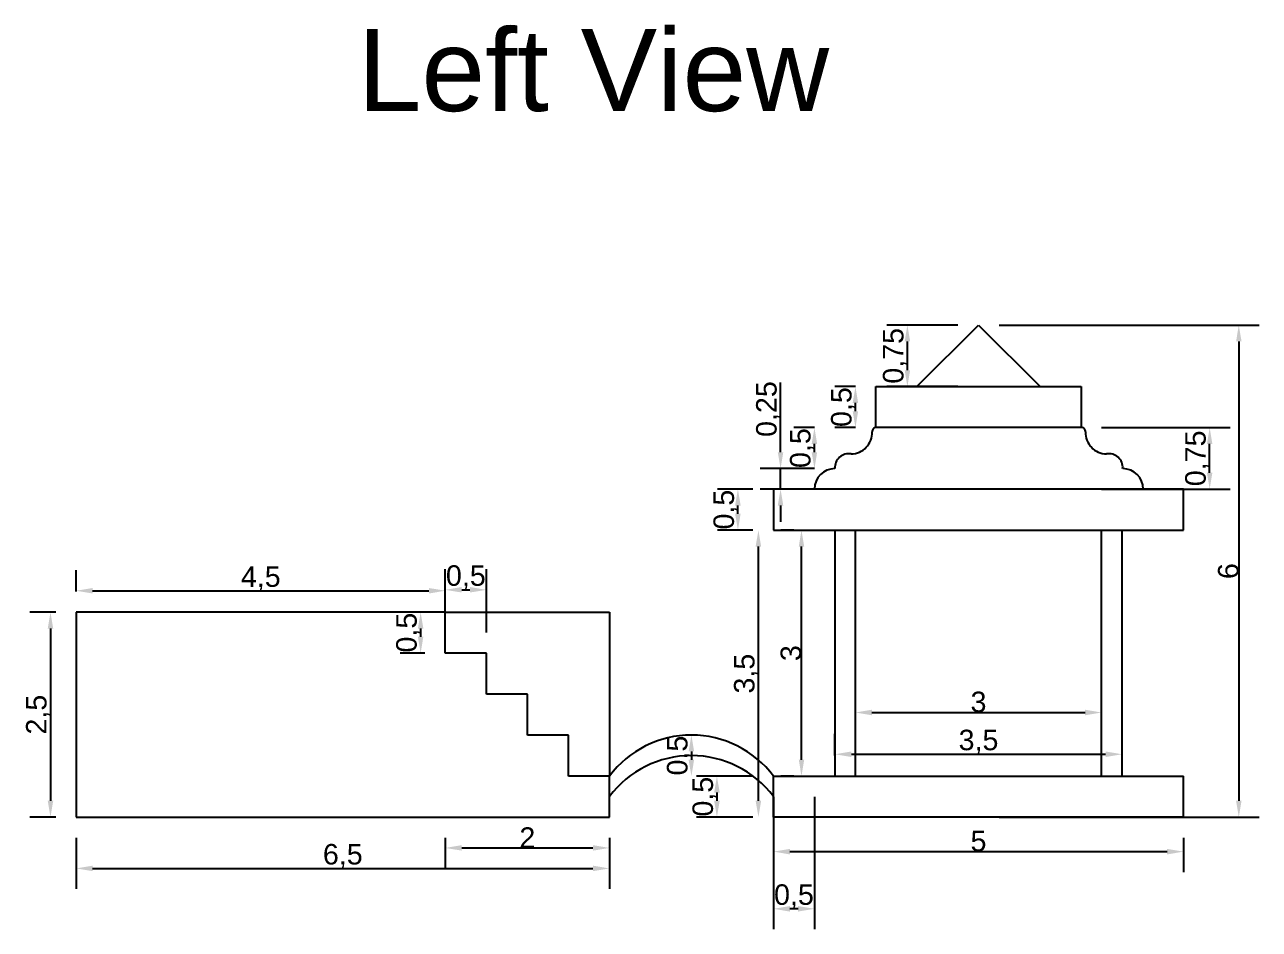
# Model space of a CAD drawing. Header units: millimetres. Extents: x 1912.7 to 1980.8, y 1561.4 to 1582.2.
# Drawn here: x 1965.74 to 1980.79, y 1564.26 to 1575.29 of the extents above; entities that cross this region are included whole.
import ezdxf

# ---------------------------------------------------------------- set-up
doc = ezdxf.new("R2010")
doc.units = ezdxf.units.MM
doc.layers.add('Dimensions', color=2, linetype='Continuous')
doc.layers.add('Final', color=3, linetype='Continuous')
doc.styles.get("Standard").update_dxf_attribs({"font": 'arial.ttf'})
doc.dimstyles.new('ISO-25', dxfattribs={"dimtxt": 0.25, "dimasz": 0.2, "dimexe": 0.25, "dimexo": 0.25, "dimgap": 0, "dimtad": 1, "dimtxsty": 'Standard', "dimcen": 1, "dimadec": 0, "dimazin": 0, "dimtfac": 1, "dimtmove": 0, "dimatfit": 3, "dimfxl": 1, "dimarcsym": 0})

# ---------------------------------------------------------------- blocks, each defined once
blk = doc.blocks.new('*D106')
at = {"layer": 'Defpoints', "color": 0, "transparency": 16777216}
for p in [(1970.871, 1568.386), (1966.371, 1568.125), (1970.871, 1568.125)]:
    blk.add_point(p, dxfattribs=at)
at = {"layer": 'Dimensions', "color": 0, "lineweight": -2, "transparency": 16777216}
for p, q in [((1966.371, 1568.375), (1966.371, 1568.636)), ((1970.871, 1568.375), (1970.871, 1568.636)), ((1966.571, 1568.386), (1970.671, 1568.386))]:
    blk.add_line(p, q, dxfattribs=at)
at = {"layer": 'Dimensions', "color": 0, "transparency": 16777216}
for points in [[(1966.571, 1568.419), (1966.571, 1568.352), (1966.371, 1568.386)], [(1970.671, 1568.419), (1970.671, 1568.352), (1970.871, 1568.386)]]:
    blk.add_solid(points, dxfattribs=at)
at = {"layer": 'Dimensions', "color": 0, "transparency": 16777216, "insert": (1968.621, 1568.535), "char_height": 0.25, "attachment_point": 5}
blk.add_mtext('4,5', dxfattribs=at)
blk = doc.blocks.new('*D107')
at = {"layer": 'Defpoints', "color": 0, "transparency": 16777216}
for p in [(1970.871, 1565.625), (1972.871, 1565.625), (1972.871, 1565.25)]:
    blk.add_point(p, dxfattribs=at)
at = {"layer": 'Dimensions', "color": 0, "lineweight": -2, "transparency": 16777216}
for p, q in [((1970.871, 1565.375), (1970.871, 1565)), ((1972.871, 1565.375), (1972.871, 1565)), ((1971.071, 1565.25), (1972.671, 1565.25))]:
    blk.add_line(p, q, dxfattribs=at)
at = {"layer": 'Dimensions', "color": 0, "transparency": 16777216}
for points in [[(1971.071, 1565.284), (1971.071, 1565.217), (1970.871, 1565.25)], [(1972.671, 1565.284), (1972.671, 1565.217), (1972.871, 1565.25)]]:
    blk.add_solid(points, dxfattribs=at)
at = {"layer": 'Dimensions', "color": 0, "transparency": 16777216, "insert": (1971.871, 1565.376), "char_height": 0.25, "attachment_point": 5}
blk.add_mtext('2', dxfattribs=at)
blk = doc.blocks.new('*D109')
at = {"layer": 'Defpoints', "color": 0, "transparency": 16777216}
for p in [(1974.871, 1566.125), (1974.182, 1565.625), (1974.871, 1565.625)]:
    blk.add_point(p, dxfattribs=at)
at = {"layer": 'Dimensions', "color": 0, "lineweight": -2, "transparency": 16777216}
for p, q in [((1974.621, 1566.125), (1973.932, 1566.125)), ((1974.182, 1565.925), (1974.182, 1565.825)), ((1974.621, 1565.625), (1973.932, 1565.625))]:
    blk.add_line(p, q, dxfattribs=at)
at = {"layer": 'Dimensions', "color": 0, "transparency": 16777216}
for points in [[(1974.149, 1565.925), (1974.216, 1565.925), (1974.182, 1566.125)], [(1974.149, 1565.825), (1974.216, 1565.825), (1974.182, 1565.625)]]:
    blk.add_solid(points, dxfattribs=at)
at = {"layer": 'Dimensions', "color": 0, "transparency": 16777216, "insert": (1974.032, 1565.875), "char_height": 0.25, "attachment_point": 5, "rotation": 90}
blk.add_mtext('0,5', dxfattribs=at)
blk = doc.blocks.new('*D110')
at = {"layer": 'Defpoints', "color": 0, "transparency": 16777216}
for p in [(1973.871, 1566.626), (1973.871, 1566.125), (1973.871, 1566.125)]:
    blk.add_point(p, dxfattribs=at)
at = {"layer": 'Dimensions', "color": 0, "lineweight": -2, "transparency": 16777216}
blk.add_line((1973.871, 1566.426), (1973.871, 1566.325), dxfattribs=at)
at = {"layer": 'Dimensions', "color": 0, "transparency": 16777216}
for points in [[(1973.837, 1566.426), (1973.904, 1566.426), (1973.871, 1566.626)], [(1973.837, 1566.325), (1973.904, 1566.325), (1973.871, 1566.125)]]:
    blk.add_solid(points, dxfattribs=at)
at = {"layer": 'Dimensions', "color": 0, "transparency": 16777216, "insert": (1973.721, 1566.376), "char_height": 0.25, "attachment_point": 5, "rotation": 90}
blk.add_mtext('0,5', dxfattribs=at)
blk = doc.blocks.new('*D111')
at = {"layer": 'Defpoints', "color": 0, "transparency": 16777216}
for p in [(1971.371, 1568.397), (1970.871, 1567.625), (1971.371, 1567.625)]:
    blk.add_point(p, dxfattribs=at)
at = {"layer": 'Dimensions', "color": 0, "lineweight": -2, "transparency": 16777216}
for p, q in [((1970.871, 1567.875), (1970.871, 1568.647)), ((1971.371, 1567.875), (1971.371, 1568.647)), ((1971.071, 1568.397), (1971.171, 1568.397))]:
    blk.add_line(p, q, dxfattribs=at)
at = {"layer": 'Dimensions', "color": 0, "transparency": 16777216}
for points in [[(1971.071, 1568.431), (1971.071, 1568.364), (1970.871, 1568.397)], [(1971.171, 1568.431), (1971.171, 1568.364), (1971.371, 1568.397)]]:
    blk.add_solid(points, dxfattribs=at)
at = {"layer": 'Dimensions', "color": 0, "transparency": 16777216, "insert": (1971.121, 1568.548), "char_height": 0.25, "attachment_point": 5}
blk.add_mtext('0,5', dxfattribs=at)
blk = doc.blocks.new('*D112')
at = {"layer": 'Defpoints', "color": 0, "transparency": 16777216}
for p in [(1970.871, 1568.125), (1970.57, 1567.625), (1970.871, 1567.625)]:
    blk.add_point(p, dxfattribs=at)
at = {"layer": 'Dimensions', "color": 0, "lineweight": -2, "transparency": 16777216}
for p, q in [((1970.621, 1568.125), (1970.32, 1568.125)), ((1970.57, 1567.925), (1970.57, 1567.825)), ((1970.621, 1567.625), (1970.32, 1567.625))]:
    blk.add_line(p, q, dxfattribs=at)
at = {"layer": 'Dimensions', "color": 0, "transparency": 16777216}
for points in [[(1970.537, 1567.925), (1970.603, 1567.925), (1970.57, 1568.125)], [(1970.537, 1567.825), (1970.603, 1567.825), (1970.57, 1567.625)]]:
    blk.add_solid(points, dxfattribs=at)
at = {"layer": 'Dimensions', "color": 0, "transparency": 16777216, "insert": (1970.42, 1567.875), "char_height": 0.25, "attachment_point": 5, "rotation": 90}
blk.add_mtext('0,5', dxfattribs=at)
blk = doc.blocks.new('*D113')
at = {"layer": 'Defpoints', "color": 0, "transparency": 16777216}
for p in [(1966.371, 1568.125), (1966.057, 1565.625), (1966.371, 1565.625)]:
    blk.add_point(p, dxfattribs=at)
at = {"layer": 'Dimensions', "color": 0, "lineweight": -2, "transparency": 16777216}
for p, q in [((1966.121, 1568.125), (1965.807, 1568.125)), ((1966.057, 1567.925), (1966.057, 1565.825)), ((1966.121, 1565.625), (1965.807, 1565.625))]:
    blk.add_line(p, q, dxfattribs=at)
at = {"layer": 'Dimensions', "color": 0, "transparency": 16777216}
for points in [[(1966.024, 1567.925), (1966.091, 1567.925), (1966.057, 1568.125)], [(1966.024, 1565.825), (1966.091, 1565.825), (1966.057, 1565.625)]]:
    blk.add_solid(points, dxfattribs=at)
at = {"layer": 'Dimensions', "color": 0, "transparency": 16777216, "insert": (1965.907, 1566.875), "char_height": 0.25, "attachment_point": 5, "rotation": 90}
blk.add_mtext('2,5', dxfattribs=at)
blk = doc.blocks.new('*D114')
at = {"layer": 'Defpoints', "color": 0, "transparency": 16777216}
for p in [(1966.371, 1565.625), (1972.871, 1565.625), (1972.871, 1565)]:
    blk.add_point(p, dxfattribs=at)
at = {"layer": 'Dimensions', "color": 0, "lineweight": -2, "transparency": 16777216}
for p, q in [((1966.371, 1565.375), (1966.371, 1564.75)), ((1972.871, 1565.375), (1972.871, 1564.75)), ((1966.571, 1565), (1972.671, 1565))]:
    blk.add_line(p, q, dxfattribs=at)
at = {"layer": 'Dimensions', "color": 0, "transparency": 16777216}
for points in [[(1966.571, 1565.034), (1966.571, 1564.967), (1966.371, 1565)], [(1972.671, 1565.034), (1972.671, 1564.967), (1972.871, 1565)]]:
    blk.add_solid(points, dxfattribs=at)
at = {"layer": 'Dimensions', "color": 0, "transparency": 16777216, "insert": (1969.621, 1565.15), "char_height": 0.25, "attachment_point": 5}
blk.add_mtext('6,5', dxfattribs=at)
blk = doc.blocks.new('*D212')
at = {"layer": 'Defpoints', "color": 0, "transparency": 16777216}
for p in [(1974.871, 1566.125), (1975.371, 1566.125), (1974.871, 1564.508)]:
    blk.add_point(p, dxfattribs=at)
at = {"layer": 'Dimensions', "color": 0, "lineweight": -2, "transparency": 16777216}
for p, q in [((1974.871, 1565.875), (1974.871, 1564.258)), ((1975.371, 1565.875), (1975.371, 1564.258)), ((1975.171, 1564.508), (1975.071, 1564.508))]:
    blk.add_line(p, q, dxfattribs=at)
at = {"layer": 'Dimensions', "color": 0, "transparency": 16777216}
for points in [[(1975.071, 1564.541), (1975.071, 1564.474), (1974.871, 1564.508)], [(1975.171, 1564.541), (1975.171, 1564.474), (1975.371, 1564.508)]]:
    blk.add_solid(points, dxfattribs=at)
at = {"layer": 'Dimensions', "color": 0, "transparency": 16777216, "insert": (1975.121, 1564.658), "char_height": 0.25, "attachment_point": 5}
blk.add_mtext('0,5', dxfattribs=at)
blk = doc.blocks.new('*D214')
at = {"layer": 'Defpoints', "color": 0, "transparency": 16777216}
for p in [(1974.871, 1565.625), (1979.871, 1565.625), (1979.871, 1565.205)]:
    blk.add_point(p, dxfattribs=at)
at = {"layer": 'Dimensions', "color": 0, "lineweight": -2, "transparency": 16777216}
for p, q in [((1974.871, 1565.375), (1974.871, 1564.955)), ((1979.871, 1565.375), (1979.871, 1564.955)), ((1975.071, 1565.205), (1979.671, 1565.205))]:
    blk.add_line(p, q, dxfattribs=at)
at = {"layer": 'Dimensions', "color": 0, "transparency": 16777216}
for points in [[(1975.071, 1565.238), (1975.071, 1565.171), (1974.871, 1565.205)], [(1979.671, 1565.238), (1979.671, 1565.171), (1979.871, 1565.205)]]:
    blk.add_solid(points, dxfattribs=at)
at = {"layer": 'Dimensions', "color": 0, "transparency": 16777216, "insert": (1977.371, 1565.332), "char_height": 0.25, "attachment_point": 5}
blk.add_mtext('5', dxfattribs=at)
blk = doc.blocks.new('*D215')
at = {"layer": 'Defpoints', "color": 0, "transparency": 16777216}
for p in [(1974.688, 1569.125), (1974.871, 1569.125), (1974.871, 1565.625)]:
    blk.add_point(p, dxfattribs=at)
at = {"layer": 'Dimensions', "color": 0, "lineweight": -2, "transparency": 16777216}
for p, q in [((1974.621, 1569.125), (1974.438, 1569.125)), ((1974.688, 1565.825), (1974.688, 1568.925)), ((1974.621, 1565.625), (1974.438, 1565.625))]:
    blk.add_line(p, q, dxfattribs=at)
at = {"layer": 'Dimensions', "color": 0, "transparency": 16777216}
for points in [[(1974.654, 1568.925), (1974.721, 1568.925), (1974.688, 1569.125)], [(1974.654, 1565.825), (1974.721, 1565.825), (1974.688, 1565.625)]]:
    blk.add_solid(points, dxfattribs=at)
at = {"layer": 'Dimensions', "color": 0, "transparency": 16777216, "insert": (1974.538, 1567.375), "char_height": 0.25, "attachment_point": 5, "rotation": 90}
blk.add_mtext('3,5', dxfattribs=at)
blk = doc.blocks.new('*D213')
at = {"layer": 'Defpoints', "color": 0, "transparency": 16777216}
for p in [(1975.213, 1569.125), (1975.371, 1569.125), (1975.371, 1566.125)]:
    blk.add_point(p, dxfattribs=at)
at = {"layer": 'Dimensions', "color": 0, "lineweight": -2, "transparency": 16777216}
for p, q in [((1975.121, 1569.125), (1974.963, 1569.125)), ((1975.213, 1566.325), (1975.213, 1568.925)), ((1975.121, 1566.125), (1974.963, 1566.125))]:
    blk.add_line(p, q, dxfattribs=at)
at = {"layer": 'Dimensions', "color": 0, "transparency": 16777216}
for points in [[(1975.18, 1568.925), (1975.246, 1568.925), (1975.213, 1569.125)], [(1975.18, 1566.325), (1975.246, 1566.325), (1975.213, 1566.125)]]:
    blk.add_solid(points, dxfattribs=at)
at = {"layer": 'Dimensions', "color": 0, "transparency": 16777216, "insert": (1975.085, 1567.625), "char_height": 0.25, "attachment_point": 5, "rotation": 90}
blk.add_mtext('3', dxfattribs=at)
blk = doc.blocks.new('*D216')
at = {"layer": 'Defpoints', "color": 0, "transparency": 16777216}
for p in [(1979.121, 1566.392), (1975.621, 1566.125), (1979.121, 1566.125)]:
    blk.add_point(p, dxfattribs=at)
at = {"layer": 'Dimensions', "color": 0, "lineweight": -2, "transparency": 16777216}
for p, q in [((1975.621, 1566.375), (1975.621, 1566.642)), ((1979.121, 1566.375), (1979.121, 1566.642)), ((1975.821, 1566.392), (1978.921, 1566.392))]:
    blk.add_line(p, q, dxfattribs=at)
at = {"layer": 'Dimensions', "color": 0, "transparency": 16777216}
for points in [[(1975.821, 1566.426), (1975.821, 1566.359), (1975.621, 1566.392)], [(1978.921, 1566.426), (1978.921, 1566.359), (1979.121, 1566.392)]]:
    blk.add_solid(points, dxfattribs=at)
at = {"layer": 'Dimensions', "color": 0, "transparency": 16777216, "insert": (1977.371, 1566.543), "char_height": 0.25, "attachment_point": 5}
blk.add_mtext('3,5', dxfattribs=at)
blk = doc.blocks.new('*D217')
at = {"layer": 'Defpoints', "color": 0, "transparency": 16777216}
for p in [(1978.871, 1566.901), (1975.871, 1566.125), (1978.871, 1566.125)]:
    blk.add_point(p, dxfattribs=at)
at = {"layer": 'Dimensions', "color": 0, "lineweight": -2, "transparency": 16777216}
for p, q in [((1975.871, 1566.375), (1975.871, 1567.151)), ((1978.871, 1566.375), (1978.871, 1567.151)), ((1976.071, 1566.901), (1978.671, 1566.901))]:
    blk.add_line(p, q, dxfattribs=at)
at = {"layer": 'Dimensions', "color": 0, "transparency": 16777216}
for points in [[(1976.071, 1566.935), (1976.071, 1566.868), (1975.871, 1566.901)], [(1978.671, 1566.935), (1978.671, 1566.868), (1978.871, 1566.901)]]:
    blk.add_solid(points, dxfattribs=at)
at = {"layer": 'Dimensions', "color": 0, "transparency": 16777216, "insert": (1977.371, 1567.029), "char_height": 0.25, "attachment_point": 5}
blk.add_mtext('3', dxfattribs=at)
blk = doc.blocks.new('*D218')
at = {"layer": 'Defpoints', "color": 0, "transparency": 16777216}
for p in [(1974.438, 1569.625), (1974.871, 1569.625), (1974.871, 1569.125)]:
    blk.add_point(p, dxfattribs=at)
at = {"layer": 'Dimensions', "color": 0, "lineweight": -2, "transparency": 16777216}
for p, q in [((1974.621, 1569.625), (1974.188, 1569.625)), ((1974.438, 1569.325), (1974.438, 1569.425)), ((1974.621, 1569.125), (1974.188, 1569.125))]:
    blk.add_line(p, q, dxfattribs=at)
at = {"layer": 'Dimensions', "color": 0, "transparency": 16777216}
for points in [[(1974.404, 1569.425), (1974.471, 1569.425), (1974.438, 1569.625)], [(1974.404, 1569.325), (1974.471, 1569.325), (1974.438, 1569.125)]]:
    blk.add_solid(points, dxfattribs=at)
at = {"layer": 'Dimensions', "color": 0, "transparency": 16777216, "insert": (1974.288, 1569.375), "char_height": 0.25, "attachment_point": 5, "rotation": 90}
blk.add_mtext('0,5', dxfattribs=at)
blk = doc.blocks.new('*D219')
at = {"layer": 'Defpoints', "color": 0, "transparency": 16777216}
for p in [(1975.871, 1570.875), (1976.121, 1570.875), (1976.121, 1570.375)]:
    blk.add_point(p, dxfattribs=at)
at = {"layer": 'Dimensions', "color": 0, "lineweight": -2, "transparency": 16777216}
for p, q in [((1975.871, 1570.875), (1975.621, 1570.875)), ((1975.871, 1570.575), (1975.871, 1570.675)), ((1975.871, 1570.375), (1975.621, 1570.375))]:
    blk.add_line(p, q, dxfattribs=at)
at = {"layer": 'Dimensions', "color": 0, "transparency": 16777216}
for points in [[(1975.837, 1570.675), (1975.904, 1570.675), (1975.871, 1570.875)], [(1975.837, 1570.575), (1975.904, 1570.575), (1975.871, 1570.375)]]:
    blk.add_solid(points, dxfattribs=at)
at = {"layer": 'Dimensions', "color": 0, "transparency": 16777216, "insert": (1975.721, 1570.625), "char_height": 0.25, "attachment_point": 5, "rotation": 90}
blk.add_mtext('0,5', dxfattribs=at)
blk = doc.blocks.new('*D220')
at = {"layer": 'Defpoints', "color": 0, "transparency": 16777216}
for p in [(1976.504, 1571.625), (1977.371, 1571.625), (1977.371, 1570.875)]:
    blk.add_point(p, dxfattribs=at)
at = {"layer": 'Dimensions', "color": 0, "lineweight": -2, "transparency": 16777216}
for p, q in [((1977.121, 1571.625), (1976.254, 1571.625)), ((1976.504, 1571.075), (1976.504, 1571.425)), ((1977.121, 1570.875), (1976.254, 1570.875))]:
    blk.add_line(p, q, dxfattribs=at)
at = {"layer": 'Dimensions', "color": 0, "transparency": 16777216}
for points in [[(1976.471, 1571.425), (1976.538, 1571.425), (1976.504, 1571.625)], [(1976.471, 1571.075), (1976.538, 1571.075), (1976.504, 1570.875)]]:
    blk.add_solid(points, dxfattribs=at)
at = {"layer": 'Dimensions', "color": 0, "transparency": 16777216, "insert": (1976.354, 1571.25), "char_height": 0.25, "attachment_point": 5, "rotation": 90}
blk.add_mtext('0,75', dxfattribs=at)
blk = doc.blocks.new('*D221')
at = {"layer": 'Defpoints', "color": 0, "transparency": 16777216}
for p in [(1975.371, 1570.375), (1975.621, 1570.375), (1975.621, 1569.875)]:
    blk.add_point(p, dxfattribs=at)
at = {"layer": 'Dimensions', "color": 0, "lineweight": -2, "transparency": 16777216}
for p, q in [((1975.371, 1570.375), (1975.121, 1570.375)), ((1975.371, 1570.075), (1975.371, 1570.175)), ((1975.371, 1569.875), (1975.121, 1569.875))]:
    blk.add_line(p, q, dxfattribs=at)
at = {"layer": 'Dimensions', "color": 0, "transparency": 16777216}
for points in [[(1975.337, 1570.175), (1975.404, 1570.175), (1975.371, 1570.375)], [(1975.337, 1570.075), (1975.404, 1570.075), (1975.371, 1569.875)]]:
    blk.add_solid(points, dxfattribs=at)
at = {"layer": 'Dimensions', "color": 0, "transparency": 16777216, "insert": (1975.221, 1570.125), "char_height": 0.25, "attachment_point": 5, "rotation": 90}
blk.add_mtext('0,5', dxfattribs=at)
blk = doc.blocks.new('*D222')
at = {"layer": 'Defpoints', "color": 0, "transparency": 16777216}
for p in [(1974.958, 1569.875), (1975.371, 1569.875), (1975.371, 1569.625)]:
    blk.add_point(p, dxfattribs=at)
at = {"layer": 'Dimensions', "color": 0, "lineweight": -2, "transparency": 16777216}
for p, q in [((1974.958, 1570.075), (1974.958, 1570.926)), ((1975.121, 1569.875), (1974.708, 1569.875)), ((1974.958, 1569.625), (1974.958, 1569.875)), ((1975.121, 1569.625), (1974.708, 1569.625)), ((1974.958, 1569.425), (1974.958, 1569.225))]:
    blk.add_line(p, q, dxfattribs=at)
at = {"layer": 'Dimensions', "color": 0, "transparency": 16777216}
for points in [[(1974.924, 1570.075), (1974.991, 1570.075), (1974.958, 1569.875)], [(1974.924, 1569.425), (1974.991, 1569.425), (1974.958, 1569.625)]]:
    blk.add_solid(points, dxfattribs=at)
at = {"layer": 'Dimensions', "color": 0, "transparency": 16777216, "insert": (1974.808, 1570.601), "char_height": 0.25, "attachment_point": 5, "rotation": 90}
blk.add_mtext('0,25', dxfattribs=at)
blk = doc.blocks.new('*D223')
at = {"layer": 'Defpoints', "color": 0, "transparency": 16777216}
for p in [(1978.621, 1570.375), (1980.189, 1570.375), (1978.621, 1569.625)]:
    blk.add_point(p, dxfattribs=at)
at = {"layer": 'Dimensions', "color": 0, "lineweight": -2, "transparency": 16777216}
for p, q in [((1978.871, 1570.375), (1980.439, 1570.375)), ((1980.189, 1569.825), (1980.189, 1570.175)), ((1978.871, 1569.625), (1980.439, 1569.625))]:
    blk.add_line(p, q, dxfattribs=at)
at = {"layer": 'Dimensions', "color": 0, "transparency": 16777216}
for points in [[(1980.156, 1570.175), (1980.222, 1570.175), (1980.189, 1570.375)], [(1980.156, 1569.825), (1980.222, 1569.825), (1980.189, 1569.625)]]:
    blk.add_solid(points, dxfattribs=at)
at = {"layer": 'Dimensions', "color": 0, "transparency": 16777216, "insert": (1980.039, 1570), "char_height": 0.25, "attachment_point": 5, "rotation": 90}
blk.add_mtext('0,75', dxfattribs=at)
blk = doc.blocks.new('*D225')
at = {"layer": 'Defpoints', "color": 0, "transparency": 16777216}
for p in [(1977.371, 1571.625), (1977.371, 1565.625), (1980.544, 1565.625)]:
    blk.add_point(p, dxfattribs=at)
at = {"layer": 'Dimensions', "color": 0, "lineweight": -2, "transparency": 16777216}
for p, q in [((1977.621, 1571.625), (1980.794, 1571.625)), ((1980.544, 1571.425), (1980.544, 1565.825)), ((1977.621, 1565.625), (1980.794, 1565.625))]:
    blk.add_line(p, q, dxfattribs=at)
at = {"layer": 'Dimensions', "color": 0, "transparency": 16777216}
for points in [[(1980.511, 1571.425), (1980.578, 1571.425), (1980.544, 1571.625)], [(1980.511, 1565.825), (1980.578, 1565.825), (1980.544, 1565.625)]]:
    blk.add_solid(points, dxfattribs=at)
at = {"layer": 'Dimensions', "color": 0, "transparency": 16777216, "insert": (1980.417, 1568.625), "char_height": 0.25, "attachment_point": 5, "rotation": 90}
blk.add_mtext('6', dxfattribs=at)

msp = doc.modelspace()

# ---------------------------------------------------------------- linework, layer by layer
at = {"layer": 'Final'}
for p, q in [((1976.621, 1570.875), (1977.371, 1571.625)), ((1977.371, 1571.625), (1978.121, 1570.875)), ((1976.121, 1570.875), (1978.621, 1570.875)), ((1976.121, 1570.375), (1976.121, 1570.875)), ((1978.621, 1570.875), (1978.621, 1570.375)), ((1978.621, 1570.375), (1976.121, 1570.375)), ((1979.871, 1569.625), (1974.871, 1569.625)), ((1974.871, 1569.625), (1974.871, 1569.125)), ((1979.871, 1569.125), (1979.871, 1569.625)), ((1974.871, 1569.125), (1979.871, 1569.125)), ((1975.621, 1569.125), (1975.621, 1566.125)), ((1975.871, 1566.125), (1975.871, 1569.125)), ((1978.871, 1566.125), (1978.871, 1569.125)), ((1979.121, 1566.125), (1979.121, 1569.125)), ((1970.871, 1568.125), (1966.371, 1568.125)), ((1966.371, 1568.125), (1966.371, 1565.625)), ((1970.871, 1567.625), (1970.871, 1568.125)), ((1970.871, 1568.125), (1972.871, 1568.125)), ((1972.871, 1568.125), (1972.871, 1566.125)), ((1971.371, 1567.625), (1970.871, 1567.625)), ((1971.371, 1567.125), (1971.371, 1567.625)), ((1971.871, 1567.125), (1971.371, 1567.125)), ((1971.871, 1566.625), (1971.871, 1567.125)), ((1972.371, 1566.625), (1971.871, 1566.625)), ((1972.371, 1566.125), (1972.371, 1566.625)), ((1972.871, 1566.126), (1972.371, 1566.125)), ((1972.871, 1565.625), (1972.871, 1566.125)), ((1974.871, 1565.625), (1974.871, 1566.125)), ((1974.871, 1565.625), (1974.871, 1566.125)), ((1974.871, 1566.125), (1979.871, 1566.125)), ((1979.871, 1565.625), (1979.871, 1566.125)), ((1966.371, 1565.625), (1972.871, 1565.625)), ((1969.871, 1565.625), (1972.871, 1565.625)), ((1979.871, 1565.625), (1974.871, 1565.625))]:
    msp.add_line(p, q, dxfattribs=at)
for centre, radius, start, end in [((1975.817, 1570.312), 0.257, 270.3119, 2.2528), ((1976.123, 1570.326), 0.0489, 87.5913, 185.2082), ((1978.627, 1570.326), 0.0489, 354.7918, 92.4087), ((1978.933, 1570.312), 0.257, 177.7472, 269.6881), ((1975.789, 1569.889), 0.168, 79.788, 184.6404), ((1978.961, 1569.889), 0.168, 355.3596, 100.212), ((1975.621, 1569.625), 0.25, 90, 180), ((1979.129, 1569.625), 0.25, 0, 90), ((1973.871, 1565.376), 1.25, 36.8699, 143.1301), ((1973.871, 1565.126), 1.25, 36.8699, 143.1301)]:
    msp.add_arc(centre, radius, start, end, dxfattribs=at)

# ---------------------------------------------------------------- texts
at = {"layer": 'Final', "insert": (1969.803, 1575.234), "char_height": 1, "attachment_point": 1}
msp.add_mtext_dynamic_manual_height_columns('Left{\\fArial Baltic|b0|i0|c186|p34; View}', width=7.29347, gutter_width=12.5, heights=[1.147], dxfattribs=at)

# ---------------------------------------------------------------- dimensions: what is measured, and where the dimension line sits
at = {"layer": 'Dimensions'}
for base, p1, p2, picture, middle in [((1976.504, 1571.625), (1977.371, 1570.875), (1977.371, 1571.625), '*D220', (1976.354, 1571.25)), ((1980.544, 1565.625), (1977.371, 1571.625), (1977.371, 1565.625), '*D225', (1980.417, 1568.625)), ((1974.958, 1569.875), (1975.371, 1569.625), (1975.371, 1569.875), '*D222', (1974.808, 1570.601)), ((1975.871, 1570.875), (1976.121, 1570.375), (1976.121, 1570.875), '*D219', (1975.721, 1570.625)), ((1975.371, 1570.375), (1975.621, 1569.875), (1975.621, 1570.375), '*D221', (1975.221, 1570.125)), ((1974.438, 1569.625), (1974.871, 1569.125), (1974.871, 1569.625), '*D218', (1974.288, 1569.375)), ((1974.688, 1569.125), (1974.871, 1565.625), (1974.871, 1569.125), '*D215', (1974.538, 1567.375)), ((1975.213, 1569.125), (1975.371, 1566.125), (1975.371, 1569.125), '*D213', (1975.085, 1567.625)), ((1966.057, 1565.625), (1966.371, 1568.125), (1966.371, 1565.625), '*D113', (1965.907, 1566.875)), ((1970.57, 1567.625), (1970.871, 1568.125), (1970.871, 1567.625), '*D112', (1970.42, 1567.875)), ((1973.871, 1566.125), (1973.871, 1566.626), (1973.871, 1566.125), '*D110', (1973.721, 1566.376)), ((1974.182, 1565.625), (1974.871, 1566.125), (1974.871, 1565.625), '*D109', (1974.032, 1565.875))]:
    dim = msp.add_linear_dim(base=base, p1=p1, p2=p2, angle=90, dimstyle='ISO-25', dxfattribs=at)
    dim.commit()
    dim.dimension.update_dxf_attribs({"geometry": picture, "text_midpoint": middle})
dim = msp.add_linear_dim(base=(1980.189, 1570.375), p1=(1978.621, 1569.625), p2=(1978.621, 1570.375), angle=90, dimstyle='ISO-25', dxfattribs=at)
dim.commit()
dim.dimension.update_dxf_attribs({"geometry": '*D223', "text_midpoint": (1980.189, 1570), "dimtype": 160})
for base, p1, p2, picture, middle in [((1970.871, 1568.386), (1966.371, 1568.125), (1970.871, 1568.125), '*D106', (1968.621, 1568.535)), ((1978.871, 1566.901), (1975.871, 1566.125), (1978.871, 1566.125), '*D217', (1977.371, 1567.029)), ((1979.121, 1566.392), (1975.621, 1566.125), (1979.121, 1566.125), '*D216', (1977.371, 1566.543)), ((1974.871, 1564.508), (1975.371, 1566.125), (1974.871, 1566.125), '*D212', (1975.121, 1564.658)), ((1972.871, 1565), (1966.371, 1565.625), (1972.871, 1565.625), '*D114', (1969.621, 1565.15)), ((1972.871, 1565.25), (1970.871, 1565.625), (1972.871, 1565.625), '*D107', (1971.871, 1565.376)), ((1979.871, 1565.205), (1974.871, 1565.625), (1979.871, 1565.625), '*D214', (1977.371, 1565.332))]:
    dim = msp.add_linear_dim(base=base, p1=p1, p2=p2, dimstyle='ISO-25', dxfattribs=at)
    dim.commit()
    dim.dimension.update_dxf_attribs({"geometry": picture, "text_midpoint": middle})
dim = msp.add_linear_dim(base=(1971.371, 1568.397), p1=(1970.871, 1567.625), p2=(1971.371, 1567.625), dimstyle='ISO-25', dxfattribs=at)
dim.commit()
dim.dimension.update_dxf_attribs({"geometry": '*D111', "text_midpoint": (1971.121, 1568.397), "dimtype": 160})

doc.saveas('drawing.dxf')
